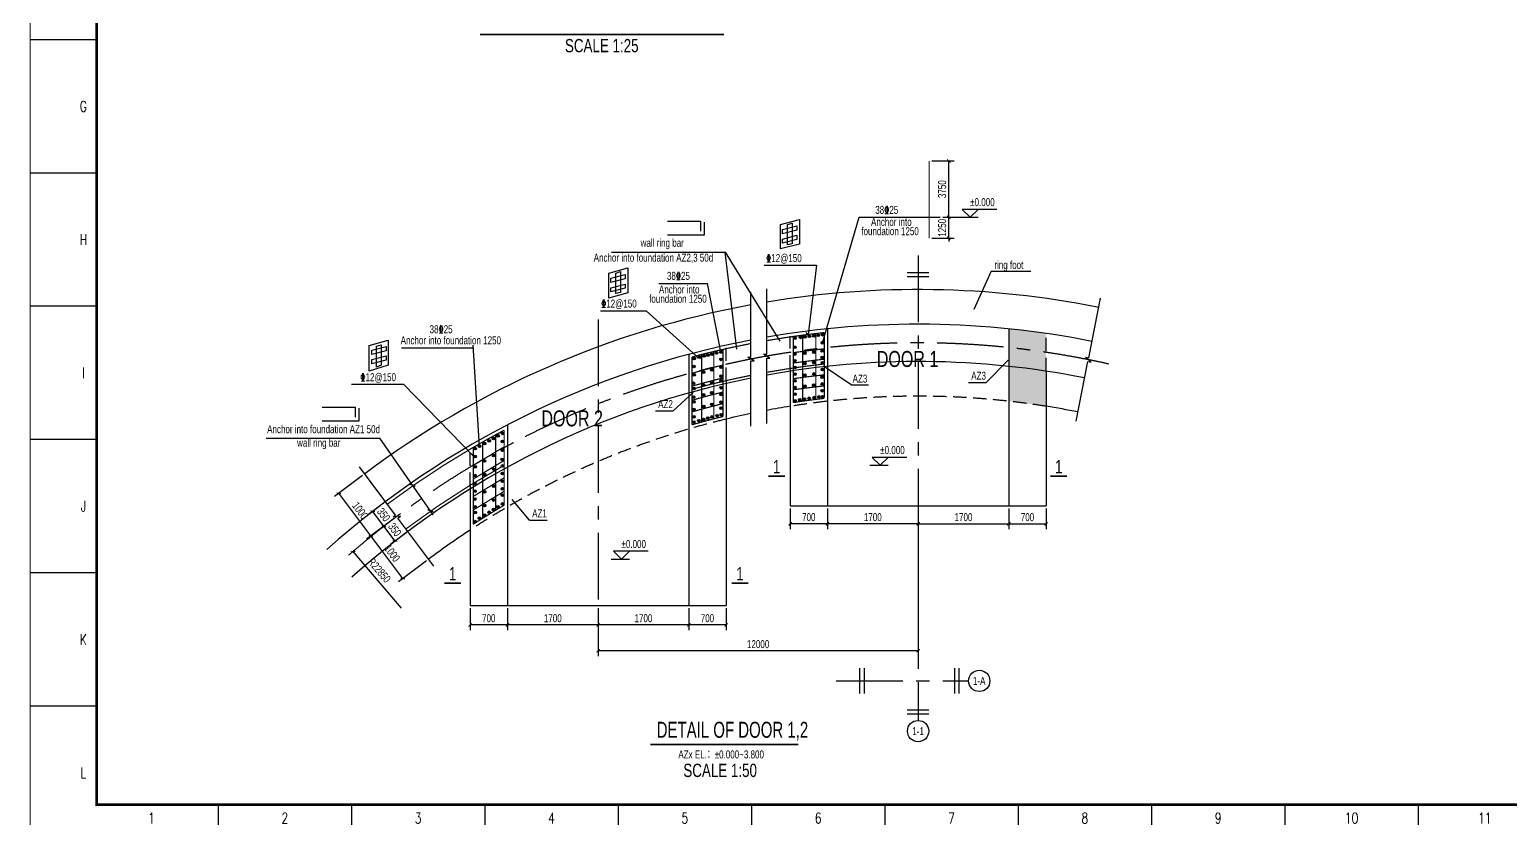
# Model space of a CAD drawing. Extents: x 707031 to 850566, y -411673 to -233438.
# Drawn here: x 707031 to 762555, y -351768 to -322176 of the extents above; entities that cross this region are included whole.
import ezdxf
from ezdxf.enums import TextEntityAlignment as Align

# ---------------------------------------------------------------- set-up
doc = ezdxf.new("R2010")
doc.units = 0
doc.header["$LTSCALE"] = 2000
doc.header["$MEASUREMENT"] = 0
doc.linetypes.add('CENTER', pattern=[2, 1.25, -0.25, 0.25, -0.25])
doc.linetypes.add('HIDDEN', pattern=[0.375, 0.25, -0.125])
doc.layers.get('0').update_dxf_attribs({"linetype": 'CONTINUOUS'})
doc.layers.get('DEFPOINTS').update_dxf_attribs({"linetype": 'CONTINUOUS'})
for name, color, linetype in [('2', 151, 'CENTER'), ('3', 7, 'HIDDEN'), ('4', 2, 'CONTINUOUS'), ('5', 7, 'CONTINUOUS'), ('6', 1, 'CONTINUOUS'), ('dim', 7, 'CONTINUOUS'), ('S_01', 3, 'CONTINUOUS'), ('S_04', 2, 'CONTINUOUS'), ('S_07', 9, 'CONTINUOUS'), ('TK', 1, 'CONTINUOUS')]:
    doc.layers.add(name, color=color, linetype=linetype)
doc.styles.add('KS', font='kstxt.shx', dxfattribs={"width": 0.75, "bigfont": 'kshz.shx'})
doc.styles.add('TK-HZ', font='txt.shx', dxfattribs={"width": 0.8, "bigfont": 'hztxt.shx'})
doc.dimstyles.new('KS50', dxfattribs={"dimtxt": 300, "dimasz": 120, "dimexe": 200, "dimexo": 100, "dimgap": 100, "dimtad": 1, "dimdec": 0, "dimlfac": 0.5, "dimzin": 14, "dimdsep": 46, "dimtxsty": 'KS', "dimblk": 'ARCHTICK', "dimcen": -900, "dimclrd": 7, "dimclre": 7, "dimclrt": 2, "dimadec": 0, "dimazin": 0, "dimtfac": 1, "dimtdec": 0, "dimtix": 1, "dimtmove": 2, "dimatfit": 2, "dimfxl": 1, "dimtolj": 1, "dimtzin": 14, "dimarcsym": 0})

# ---------------------------------------------------------------- blocks, each defined once
blk = doc.blocks.new('A1-1')
at = {"layer": 'TK', "color": 7}
for p, q in [((2500, 29700), (0, 29700)), ((2500, 24700), (0, 24700)), ((2500, 19700), (0, 19700)), ((2500, 14700), (0, 14700)), ((2500, 9700), (0, 9700)), ((2500, 4700), (0, 4700)), ((7050, 1000), (7050, 0)), ((12050, 1000), (12050, 0)), ((17050, 1000), (17050, 0)), ((22050, 1000), (22050, 0)), ((27050, 1000), (27050, 0)), ((32050, 1000), (32050, 0)), ((37050, 1000), (37050, 0)), ((42050, 1000), (42050, 0)), ((47050, 1000), (47050, 0)), ((52050, 1000), (52050, 0))]:
    blk.add_line(p, q, dxfattribs=at)
for points, const_width in [([(0, 0), (84100, 0), (84100, 59400), (0, 59400)], 35), ([(2500, 1000), (83100, 1000), (83100, 58400), (2500, 58400)], 100)]:
    blk.add_lwpolyline(points, close=True, dxfattribs=dict(at, const_width=const_width))
at = {"layer": 'TK', "color": 7, "style": 'TK-HZ', "width": 0.75}
for s, p in [('G', (2000, 27200)), ('H', (2000, 22200)), ('I', (2000, 17200)), ('J', (2000, 12200)), ('K', (2000, 7200)), ('L', (2000, 2200)), ('1', (4550, 500)), ('2', (9550, 500)), ('3', (14550, 500)), ('4', (19550, 500)), ('5', (24550, 500)), ('6', (29550, 500)), ('7', (34550, 500)), ('8', (39550, 500)), ('9', (44550, 500)), ('10', (49550, 500)), ('11', (54550, 500))]:
    blk.add_text(s, height=400, dxfattribs=at).set_placement(p, align=Align.MIDDLE_CENTER)
blk = doc.blocks.new('DOT')
blk.add_hatch(color=1).paths.add_polyline_path([(-0.5, 0, 1), (0.5, 0, 1)])
at = {"layer": 'dim', "color": 1}
blk.add_circle((0, 0), 0.5, dxfattribs=at)
blk = doc.blocks.new('_ArchTick')
at = {"color": 0, "linetype": 'ByBlock', "const_width": 0.3}
blk.add_lwpolyline([(-0.5, -0.5), (0.5, 0.5)], dxfattribs=at)
blk = doc.blocks.new('*D151')
at = {"layer": '5', "color": 7, "lineweight": -2, "transparency": 16777216}
for p, q in [((720715, -340503), (719664, -341291)), ((721023, -342771), (719824, -341171)), ((721915, -342103), (720863, -342891))]:
    blk.add_line(p, q, dxfattribs=at)
at = {"layer": 'DEFPOINTS', "color": 0, "transparency": 16777216}
for p in [(720795, -340443), (719824, -341171), (721995, -342043)]:
    blk.add_point(p, dxfattribs=at)
at = {"layer": '5', "color": 7, "lineweight": -2, "transparency": 16777216, "xscale": 120, "yscale": 120, "zscale": 120}
for p, rotation in [((719824, -341171), 126.8533200746592), ((721023, -342771), 306.8533200746592)]:
    blk.add_blockref('_ArchTick', p, dxfattribs=dict(at, rotation=rotation))
at = {"layer": '5', "color": 2, "transparency": 16777216, "insert": (720624, -341821), "char_height": 300, "attachment_point": 5, "rotation": 306.8533, "style": 'KS'}
blk.add_mtext('\\A1;1000', dxfattribs=at)
blk = doc.blocks.new('*D152')
at = {"layer": '5', "color": 7, "lineweight": -2, "transparency": 16777216}
for p, q in [((719516, -338902), (718464, -339690)), ((719824, -341171), (718624, -339570)), ((720715, -340503), (719664, -341291))]:
    blk.add_line(p, q, dxfattribs=at)
at = {"layer": 'DEFPOINTS', "color": 0, "transparency": 16777216}
for p in [(719596, -338842), (718624, -339570), (720795, -340443)]:
    blk.add_point(p, dxfattribs=at)
at = {"layer": '5', "color": 7, "lineweight": -2, "transparency": 16777216, "xscale": 120, "yscale": 120, "zscale": 120}
for p, rotation in [((718624, -339570), 126.8533200767578), ((719824, -341171), 306.8533200767578)]:
    blk.add_blockref('_ArchTick', p, dxfattribs=dict(at, rotation=rotation))
at = {"layer": '5', "color": 2, "transparency": 16777216, "insert": (719424, -340221), "char_height": 300, "attachment_point": 5, "rotation": 306.8533, "style": 'KS'}
blk.add_mtext('\\A1;1000', dxfattribs=at)
blk = doc.blocks.new('*D153')
at = {"layer": '5', "color": 7, "lineweight": -2, "transparency": 16777216}
for p, q in [((740348, -340910), (740348, -345682)), ((728348, -343883), (728348, -345682)), ((740348, -345482), (728348, -345482))]:
    blk.add_line(p, q, dxfattribs=at)
at = {"layer": 'DEFPOINTS', "color": 0, "transparency": 16777216}
for p in [(740348, -340810), (728348, -343783), (728348, -345482)]:
    blk.add_point(p, dxfattribs=at)
at = {"layer": '5', "color": 7, "lineweight": -2, "transparency": 16777216, "xscale": 120, "yscale": 120, "zscale": 120, "rotation": 180}
blk.add_blockref('_ArchTick', (728348, -345482), dxfattribs=at)
at = {"layer": '5', "color": 7, "lineweight": -2, "transparency": 16777216, "xscale": 120, "yscale": 120, "zscale": 120}
blk.add_blockref('_ArchTick', (740348, -345482), dxfattribs=at)
at = {"layer": '5', "color": 2, "transparency": 16777216, "insert": (734348, -345232), "char_height": 300, "attachment_point": 5, "style": 'KS'}
blk.add_mtext('\\A1;12000', dxfattribs=at)
blk = doc.blocks.new('*D154')
at = {"layer": '5', "color": 7, "lineweight": -2, "transparency": 16777216}
for p, q in [((731748, -343883), (731748, -344709)), ((733148, -343883), (733148, -344709)), ((733148, -344509), (731748, -344509))]:
    blk.add_line(p, q, dxfattribs=at)
at = {"layer": 'DEFPOINTS', "color": 0, "transparency": 16777216}
for p in [(731748, -343783), (733148, -343783), (731748, -344509)]:
    blk.add_point(p, dxfattribs=at)
at = {"layer": '5', "color": 7, "lineweight": -2, "transparency": 16777216, "xscale": 120, "yscale": 120, "zscale": 120, "rotation": 180}
blk.add_blockref('_ArchTick', (731748, -344509), dxfattribs=at)
at = {"layer": '5', "color": 7, "lineweight": -2, "transparency": 16777216, "xscale": 120, "yscale": 120, "zscale": 120}
blk.add_blockref('_ArchTick', (733148, -344509), dxfattribs=at)
at = {"layer": '5', "color": 2, "transparency": 16777216, "insert": (732448, -344259), "char_height": 300, "attachment_point": 5, "style": 'KS'}
blk.add_mtext('\\A1;700', dxfattribs=at)
blk = doc.blocks.new('*D155')
at = {"layer": '5', "color": 7, "lineweight": -2, "transparency": 16777216}
for p, q in [((728348, -343983), (728348, -344709)), ((731748, -343883), (731748, -344709)), ((731748, -344509), (728348, -344509))]:
    blk.add_line(p, q, dxfattribs=at)
at = {"layer": 'DEFPOINTS', "color": 0, "transparency": 16777216}
for p in [(728348, -343883), (731748, -343783), (728348, -344509)]:
    blk.add_point(p, dxfattribs=at)
at = {"layer": '5', "color": 7, "lineweight": -2, "transparency": 16777216, "xscale": 120, "yscale": 120, "zscale": 120, "rotation": 180}
blk.add_blockref('_ArchTick', (728348, -344509), dxfattribs=at)
at = {"layer": '5', "color": 7, "lineweight": -2, "transparency": 16777216, "xscale": 120, "yscale": 120, "zscale": 120}
blk.add_blockref('_ArchTick', (731748, -344509), dxfattribs=at)
at = {"layer": '5', "color": 2, "transparency": 16777216, "insert": (730048, -344259), "char_height": 300, "attachment_point": 5, "style": 'KS'}
blk.add_mtext('\\A1;1700', dxfattribs=at)
blk = doc.blocks.new('*D156')
at = {"layer": '5', "color": 7, "lineweight": -2, "transparency": 16777216}
for p, q in [((724948, -343883), (724948, -344709)), ((728348, -343983), (728348, -344709)), ((728348, -344509), (724948, -344509))]:
    blk.add_line(p, q, dxfattribs=at)
at = {"layer": 'DEFPOINTS', "color": 0, "transparency": 16777216}
for p in [(724948, -343783), (728348, -343883), (724948, -344509)]:
    blk.add_point(p, dxfattribs=at)
at = {"layer": '5', "color": 7, "lineweight": -2, "transparency": 16777216, "xscale": 120, "yscale": 120, "zscale": 120, "rotation": 180}
blk.add_blockref('_ArchTick', (724948, -344509), dxfattribs=at)
at = {"layer": '5', "color": 7, "lineweight": -2, "transparency": 16777216, "xscale": 120, "yscale": 120, "zscale": 120}
blk.add_blockref('_ArchTick', (728348, -344509), dxfattribs=at)
at = {"layer": '5', "color": 2, "transparency": 16777216, "insert": (726648, -344259), "char_height": 300, "attachment_point": 5, "style": 'KS'}
blk.add_mtext('\\A1;1700', dxfattribs=at)
blk = doc.blocks.new('*D157')
at = {"layer": '5', "color": 7, "lineweight": -2, "transparency": 16777216}
for p, q in [((723548, -343883), (723548, -344709)), ((724948, -343883), (724948, -344709)), ((724948, -344509), (723548, -344509))]:
    blk.add_line(p, q, dxfattribs=at)
at = {"layer": 'DEFPOINTS', "color": 0, "transparency": 16777216}
for p in [(723548, -343783), (724948, -343783), (723548, -344509)]:
    blk.add_point(p, dxfattribs=at)
at = {"layer": '5', "color": 7, "lineweight": -2, "transparency": 16777216, "xscale": 120, "yscale": 120, "zscale": 120, "rotation": 180}
blk.add_blockref('_ArchTick', (723548, -344509), dxfattribs=at)
at = {"layer": '5', "color": 7, "lineweight": -2, "transparency": 16777216, "xscale": 120, "yscale": 120, "zscale": 120}
blk.add_blockref('_ArchTick', (724948, -344509), dxfattribs=at)
at = {"layer": '5', "color": 2, "transparency": 16777216, "insert": (724248, -344259), "char_height": 300, "attachment_point": 5, "style": 'KS'}
blk.add_mtext('\\A1;700', dxfattribs=at)
blk = doc.blocks.new('*D158')
at = {"layer": '5', "color": 7, "lineweight": -2, "transparency": 16777216}
for p, q in [((736948, -340146), (736948, -340918)), ((740348, -340146), (740348, -340918)), ((740348, -340718), (736948, -340718))]:
    blk.add_line(p, q, dxfattribs=at)
at = {"layer": 'DEFPOINTS', "color": 0, "transparency": 16777216}
for p in [(736948, -340046), (740348, -340046), (736948, -340718)]:
    blk.add_point(p, dxfattribs=at)
at = {"layer": '5', "color": 7, "lineweight": -2, "transparency": 16777216, "xscale": 120, "yscale": 120, "zscale": 120, "rotation": 180}
blk.add_blockref('_ArchTick', (736948, -340718), dxfattribs=at)
at = {"layer": '5', "color": 7, "lineweight": -2, "transparency": 16777216, "xscale": 120, "yscale": 120, "zscale": 120}
blk.add_blockref('_ArchTick', (740348, -340718), dxfattribs=at)
at = {"layer": '5', "color": 2, "transparency": 16777216, "insert": (738648, -340468), "char_height": 300, "attachment_point": 5, "style": 'KS'}
blk.add_mtext('\\A1;1700', dxfattribs=at)
blk = doc.blocks.new('*D159')
at = {"layer": '5', "color": 7, "lineweight": -2, "transparency": 16777216}
for p, q in [((735548, -340146), (735548, -340918)), ((736948, -340146), (736948, -340918)), ((736948, -340718), (735548, -340718))]:
    blk.add_line(p, q, dxfattribs=at)
at = {"layer": 'DEFPOINTS', "color": 0, "transparency": 16777216}
for p in [(735548, -340046), (736948, -340046), (735548, -340718)]:
    blk.add_point(p, dxfattribs=at)
at = {"layer": '5', "color": 7, "lineweight": -2, "transparency": 16777216, "xscale": 120, "yscale": 120, "zscale": 120, "rotation": 180}
blk.add_blockref('_ArchTick', (735548, -340718), dxfattribs=at)
at = {"layer": '5', "color": 7, "lineweight": -2, "transparency": 16777216, "xscale": 120, "yscale": 120, "zscale": 120}
blk.add_blockref('_ArchTick', (736948, -340718), dxfattribs=at)
at = {"layer": '5', "color": 2, "transparency": 16777216, "insert": (736248, -340468), "char_height": 300, "attachment_point": 5, "style": 'KS'}
blk.add_mtext('\\A1;700', dxfattribs=at)
blk = doc.blocks.new('*D160')
at = {"layer": '5', "color": 7, "lineweight": -2, "transparency": 16777216}
for p, q in [((740348, -340146), (740348, -340918)), ((743748, -340146), (743748, -340918)), ((740348, -340718), (743748, -340718))]:
    blk.add_line(p, q, dxfattribs=at)
at = {"layer": 'DEFPOINTS', "color": 0, "transparency": 16777216}
for p in [(740348, -340046), (743748, -340046), (743748, -340718)]:
    blk.add_point(p, dxfattribs=at)
at = {"layer": '5', "color": 7, "lineweight": -2, "transparency": 16777216, "xscale": 120, "yscale": 120, "zscale": 120, "rotation": 180}
blk.add_blockref('_ArchTick', (740348, -340718), dxfattribs=at)
at = {"layer": '5', "color": 7, "lineweight": -2, "transparency": 16777216, "xscale": 120, "yscale": 120, "zscale": 120}
blk.add_blockref('_ArchTick', (743748, -340718), dxfattribs=at)
at = {"layer": '5', "color": 2, "transparency": 16777216, "insert": (742048, -340468), "char_height": 300, "attachment_point": 5, "style": 'KS'}
blk.add_mtext('\\A1;1700', dxfattribs=at)
blk = doc.blocks.new('*D161')
at = {"layer": '5', "color": 7, "lineweight": -2, "transparency": 16777216}
for p, q in [((743748, -340146), (743748, -340918)), ((745148, -340146), (745148, -340918)), ((743748, -340718), (745148, -340718))]:
    blk.add_line(p, q, dxfattribs=at)
at = {"layer": 'DEFPOINTS', "color": 0, "transparency": 16777216}
for p in [(743748, -340046), (745148, -340046), (745148, -340718)]:
    blk.add_point(p, dxfattribs=at)
at = {"layer": '5', "color": 7, "lineweight": -2, "transparency": 16777216, "xscale": 120, "yscale": 120, "zscale": 120, "rotation": 180}
blk.add_blockref('_ArchTick', (743748, -340718), dxfattribs=at)
at = {"layer": '5', "color": 7, "lineweight": -2, "transparency": 16777216, "xscale": 120, "yscale": 120, "zscale": 120}
blk.add_blockref('_ArchTick', (745148, -340718), dxfattribs=at)
at = {"layer": '5', "color": 2, "transparency": 16777216, "insert": (744448, -340468), "char_height": 300, "attachment_point": 5, "style": 'KS'}
blk.add_mtext('\\A1;700', dxfattribs=at)
blk = doc.blocks.new('*D162')
at = {"layer": '5', "color": 7, "lineweight": -2, "transparency": 16777216}
for p, q in [((741270, -329218), (741699, -329218)), ((741499, -329218), (741499, -329098)), ((741499, -330004), (741499, -329218)), ((740862, -330004), (741699, -330004)), ((741499, -330004), (741499, -330124))]:
    blk.add_line(p, q, dxfattribs=at)
at = {"layer": 'DEFPOINTS', "color": 0, "transparency": 16777216}
for p in [(741170, -329218), (741499, -329218), (740762, -330004)]:
    blk.add_point(p, dxfattribs=at)
at = {"layer": '5', "color": 7, "lineweight": -2, "transparency": 16777216, "xscale": 120, "yscale": 120, "zscale": 120}
for p, rotation in [((741499, -329218), 270), ((741499, -330004), 90)]:
    blk.add_blockref('_ArchTick', p, dxfattribs=dict(at, rotation=rotation))
at = {"layer": '5', "color": 2, "transparency": 16777216, "insert": (741249, -329611), "char_height": 300, "attachment_point": 5, "rotation": 90, "style": 'KS'}
blk.add_mtext('\\A1;1250', dxfattribs=at)
blk = doc.blocks.new('*D163')
at = {"layer": '5', "color": 7, "lineweight": -2, "transparency": 16777216}
for p, q in [((740862, -327104), (741699, -327104)), ((741499, -329218), (741499, -327104)), ((741270, -329218), (741699, -329218))]:
    blk.add_line(p, q, dxfattribs=at)
at = {"layer": 'DEFPOINTS', "color": 0, "transparency": 16777216}
for p in [(740762, -327104), (741499, -327104), (741170, -329218)]:
    blk.add_point(p, dxfattribs=at)
at = {"layer": '5', "color": 7, "lineweight": -2, "transparency": 16777216, "xscale": 120, "yscale": 120, "zscale": 120}
for p, rotation in [((741499, -327104), 90), ((741499, -329218), 270)]:
    blk.add_blockref('_ArchTick', p, dxfattribs=dict(at, rotation=rotation))
at = {"layer": '5', "color": 2, "transparency": 16777216, "insert": (741249, -328161), "char_height": 300, "attachment_point": 5, "rotation": 90, "style": 'KS'}
blk.add_mtext('\\A1;3750', dxfattribs=at)
blk = doc.blocks.new('*D164')
at = {"layer": '5', "color": 7, "lineweight": -2, "transparency": 16777216}
for p, q in [((720715, -340503), (720153, -340924)), ((720733, -341364), (720313, -340804)), ((721135, -341063), (720573, -341484))]:
    blk.add_line(p, q, dxfattribs=at)
at = {"layer": 'DEFPOINTS', "color": 0, "transparency": 16777216}
for p in [(720313, -340804), (720795, -340443), (721215, -341003)]:
    blk.add_point(p, dxfattribs=at)
at = {"layer": '5', "color": 7, "lineweight": -2, "transparency": 16777216, "xscale": 120, "yscale": 120, "zscale": 120}
for p, rotation in [((720313, -340804), 126.8533200744598), ((720733, -341364), 306.8533200744598)]:
    blk.add_blockref('_ArchTick', p, dxfattribs=dict(at, rotation=rotation))
at = {"layer": '5', "color": 2, "transparency": 16777216, "insert": (720723, -340934), "char_height": 300, "attachment_point": 5, "rotation": 306.8533, "style": 'KS'}
blk.add_mtext('\\A1;350', dxfattribs=at)
blk = doc.blocks.new('*D165')
at = {"layer": '5', "color": 7, "lineweight": -2, "transparency": 16777216}
for p, q in [((720295, -339943), (719734, -340364)), ((720313, -340804), (719894, -340244)), ((720715, -340503), (720153, -340924))]:
    blk.add_line(p, q, dxfattribs=at)
at = {"layer": 'DEFPOINTS', "color": 0, "transparency": 16777216}
for p in [(719894, -340244), (720375, -339883), (720795, -340443)]:
    blk.add_point(p, dxfattribs=at)
at = {"layer": '5', "color": 7, "lineweight": -2, "transparency": 16777216, "xscale": 120, "yscale": 120, "zscale": 120}
for p, rotation in [((719894, -340244), 126.8533200767578), ((720313, -340804), 306.8533200767578)]:
    blk.add_blockref('_ArchTick', p, dxfattribs=dict(at, rotation=rotation))
at = {"layer": '5', "color": 2, "transparency": 16777216, "insert": (720304, -340374), "char_height": 300, "attachment_point": 5, "rotation": 306.8533, "style": 'KS'}
blk.add_mtext('\\A1;350', dxfattribs=at)

msp = doc.modelspace()

# ---------------------------------------------------------------- hatches: boundary and pattern name
at = {"layer": 'S_07'}
h = msp.add_hatch(color=256, dxfattribs=at)
h.paths.add_polyline_path([(745147.535, -334991.616, 0.011064947), (743747.535, -334810.129), (743747.535, -336117.895, -0.011543576), (745147.535, -336307.235)])
h.paths.add_polyline_path([(745147.535, -334283.73, 0.010823434), (743747.535, -334106.205), (743747.535, -334810.129, -0.011064947), (745147.535, -334991.616)])
h.paths.add_polyline_path([(745147.535, -333576.182, 0.010592319), (743747.535, -333402.448), (743747.535, -334106.205, -0.010823434), (745147.535, -334283.73)])

# ---------------------------------------------------------------- linework, layer by layer
for p, q in [((739940.291, -331285.293), (740754.779, -331285.293)), ((739940.291, -331435.354), (740754.779, -331435.354)), ((738164.259, -347079.821), (738164.259, -346136.535)), ((738331.727, -347079.821), (738331.727, -346136.535)), ((741717.768, -347079.821), (741717.768, -346136.535)), ((741885.237, -347079.821), (741885.237, -346136.535)), ((739940.291, -347694.833), (740754.779, -347694.833)), ((739940.291, -347844.894), (740754.779, -347844.894))]:
    msp.add_line(p, q)
at = {"const_width": 45}
for points in [[(736827.535, -333542.253, 0.008835458), (735667.535, -333687.165)], [(733006.83, -334177.19, 0.008866792), (731867.535, -334457.036, 0.008866792)], [(736827.535, -334150.906, 0.008835458), (735667.535, -334295.819)], [(733027.535, -334759.422, 0.009769703), (731867.535, -335068.174, 0.009769703)], [(736827.535, -334540.419, 0.008835458), (735667.535, -334685.332)], [(733027.535, -335244.078, 0.009769703), (731867.535, -335552.83, 0.009769703)], [(736827.535, -335126.883, 0.008835458), (735667.535, -335271.795)], [(733027.535, -335772.056, 0.009769703), (731867.535, -336080.808, 0.009769703)], [(736827.535, -335542.142, 0.008835458), (735667.535, -335687.055)], [(733027.535, -336208.053, 0.009769703), (731867.535, -336516.805, 0.009769703)], [(736827.535, -336010.753, 0.009526216), (735667.535, -336166.997)], [(733027.535, -336693.273, 0.009769703), (731867.535, -337002.025, 0.009769703)], [(724827.535, -337203.333, 0.010550086), (723607.558, -337881.569)], [(724827.535, -340017.139, 0.011086703), (723667.535, -340731.211)]]:
    msp.add_lwpolyline(points, format="xyb", dxfattribs=at)
for points in [[(735667.535, -333687.165), (735667.535, -336166.997)], [(736020.386, -336114.703), (736020.386, -333638.675)], [(736514.194, -336048.088), (736514.194, -333577.296)], [(736827.535, -333543.105), (736827.535, -335988.348)], [(732688.931, -336778.392), (732688.931, -334249.596)], [(733027.535, -334172.501), (733027.535, -336693.273)], [(731867.535, -334457.036), (731867.535, -337002.025)], [(732229.872, -336880.997), (732229.872, -334369.449)], [(724504.329, -340209.012), (724504.329, -337376.49)], [(724827.535, -337209.757), (724827.535, -340017.139)], [(723667.535, -338526.048), (724827.535, -337826.806)], [(723667.535, -337846.633), (723667.535, -340731.211)], [(724016.793, -340501.995), (724016.793, -337646.517)], [(723683.342, -339026.217), (724827.535, -338336.504)], [(723667.535, -339686.936), (724827.535, -338987.694)], [(723683.342, -340187.106), (724827.535, -339497.392)]]:
    msp.add_lwpolyline(points, dxfattribs=at)
at = {"layer": '2'}
for p, q in [((740347.535, -330651.183), (740347.535, -348094.273)), ((728347.535, -333056.524), (728347.535, -344314.34)), ((737273.29, -346608.178), (742237.977, -346608.178))]:
    msp.add_line(p, q, dxfattribs=at)
msp.add_arc((740347.535, -366528.42), 32600, 77.3253404, 131.7315578, dxfattribs=at)
at = {"layer": '3'}
for p, q in [((735547.535, -334890.468), (735547.535, -333677.24)), ((745147.535, -334991.616), (745147.535, -333576.182)), ((733147.535, -335348.94), (733147.535, -334118.545)), ((723547.535, -339293.149), (723547.535, -337892.778))]:
    msp.add_line(p, q, dxfattribs=at)
at = {"layer": '3', "const_width": 45}
for points in [[(736808.649, -333545.118, 0.016446895), (734654.075, -333847.324)], [(734058.586, -333956.543, 0.016989952), (731867.535, -334456.921, 0.016989952)], [(736827.535, -334720.567, 0.016949248), (734672.961, -335032.338)], [(734077.472, -335145.033, 0.017678934), (731867.535, -335666.726, 0.017678934)], [(723607.558, -337881.569, 0.028687662), (720447.215, -339978.661)], [(724827.535, -338520.028, 0.034209673), (721142.947, -340906.862)]]:
    msp.add_lwpolyline(points, format="xyb", dxfattribs=at)
at = {"layer": '3'}
for start, end in [(80.9751546, 99.0248454), (103.6089606, 123.2997799)]:
    msp.add_arc((740347.535, -366528.42), 30600, start, end, dxfattribs=at)
at = {"layer": '5', "color": 7}
msp.add_line((720979.011, -343880.503), (719159.482, -341752.899), dxfattribs=at)
at = {"layer": '6', "const_width": 45}
msp.add_lwpolyline([(740762.256, -327103.537), (740762.256, -330004.449)], dxfattribs=at)
at = {"layer": 'S_01'}
for p, q in [((736947.535, -333402.448), (736947.535, -340045.566)), ((743747.535, -333402.448), (743747.535, -340045.566)), ((731747.535, -334358.092), (731747.535, -343783.396)), ((733147.535, -335348.94), (733147.535, -343783.396)), ((735547.535, -334890.468), (735547.535, -340045.566)), ((745147.535, -334991.616), (745147.535, -340045.566)), ((724947.535, -337012.323), (724947.535, -343783.396)), ((723547.535, -339293.149), (723547.535, -343783.396)), ((735547.535, -340045.566), (745147.535, -340045.566)), ((723547.535, -343783.396), (733147.535, -343783.396))]:
    msp.add_line(p, q, dxfattribs=at)
at = {"layer": 'S_01', "const_width": 60}
for points in [[(734725.905, -338925.141), (735350.905, -338925.141)], [(745310.905, -338925.141), (745935.905, -338925.141)], [(722580.905, -342941.141), (723205.905, -342941.141)], [(733350.905, -342941.141), (733975.905, -342941.141)]]:
    msp.add_lwpolyline(points, dxfattribs=at)
at = {"layer": 'S_01'}
for centre in [(742637.977, -346608.178), (740347.535, -348494.273)]:
    msp.add_circle(centre, 400, dxfattribs=at)
for radius, start, end in [(34600, 78.7116034, 99.4394392), (34600, 100.4405783, 126.8533201), (33300, 78.7116034, 99.8115199), (33300, 100.8530176, 131.7315578), (31900, 78.7116034, 100.2466685), (31900, 101.3355004, 131.7315578), (30600, 99.0248454, 100.6869957), (30600, 78.7116034, 80.9751546), (30600, 101.8238802, 103.6089606), (30600, 123.2997799, 126.8533201)]:
    msp.add_arc((740347.535, -366528.42), radius, start, end, dxfattribs=at)
at = {"layer": 'S_04'}
for p, q in [((736765.035, -333927.711), (738139.405, -329217.878)), ((738139.405, -329217.878), (741170.244, -329217.878)), ((730953.91, -329360.335), (732204.576, -329360.335)), ((732204.576, -329736.263), (732204.576, -329360.335)), ((732341.841, -329875.664), (732341.841, -329400.589)), ((730950.915, -329875.664), (732341.841, -329875.664)), ((728844.493, -330525.951), (733112.186, -330525.951)), ((733554.297, -334160.041), (733112.186, -330525.951)), ((733112.186, -330525.951), (735158.514, -333864.771)), ((734572.049, -331010.337), (736537.383, -331010.337)), ((736537.383, -331010.337), (736208.937, -333715.321)), ((743082.844, -331243.855), (742436.609, -332675.135)), ((743082.844, -331243.855), (744568.436, -331243.855)), ((730629.626, -331703.78), (732446.414, -331703.78)), ((732965.035, -334330.976), (732446.414, -331703.78)), ((728443.602, -332724.874), (730154.157, -332724.874)), ((730154.157, -332724.874), (732020.927, -334416.755)), ((720978.297, -334116.206), (723668.261, -334116.206)), ((723899.539, -337804.395), (723668.261, -334009.37)), ((737833.84, -335505.397), (736800.415, -334803.222)), ((742901.273, -335415.532), (743728.064, -334575.222)), ((719095.518, -335478.164), (721049.864, -335478.164)), ((721049.864, -335478.164), (723688.225, -338191.068)), ((731160.495, -336482.459), (731913.797, -335792.344)), ((737829.745, -335505.397), (738492.588, -335505.397)), ((742238.429, -335415.532), (742901.273, -335415.532)), ((718005.571, -336334.327), (719256.238, -336334.327)), ((719256.238, -336710.254), (719256.238, -336334.327)), ((719393.503, -336849.656), (719393.503, -336374.581)), ((718002.576, -336849.656), (719393.503, -336849.656)), ((730497.651, -336482.459), (731160.495, -336482.459)), ((715896.154, -337499.942), (720163.848, -337499.942)), ((722164.196, -340376.873), (720163.848, -337499.942)), ((725774.694, -340582.958), (725121.878, -339803.466)), ((725774.694, -340582.958), (726437.538, -340582.958))]:
    msp.add_line(p, q, dxfattribs=at)
for points, const_width in [([(723922.619, -322363.468), (733071.823, -322363.468)], 60), ([(736140.944, -333531.421), (736276.059, -333695.906)], 45), ([(731956.186, -334337.94), (732091.301, -334502.425)], 45), ([(723600.579, -338084.369), (723735.694, -338248.855)], 45), ([(721286.133, -339233.488), (721502.957, -339306.411)], 45), ([(721950.232, -340188.606), (722167.057, -340261.529)], 45), ([(730302.495, -348993.47), (735857.54, -348993.47)], 60)]:
    msp.add_lwpolyline(points, dxfattribs=dict(at, const_width=const_width))
for points in [[(741498.785, -329217.878), (742598.785, -329217.878)], [(743295.77, -328920.894), (742001.8, -328920.894), (742298.785, -329217.878), (742595.77, -328920.894)], [(734077.472, -337055.285), (734077.472, -334602.408), (734197.472, -334602.408), (733957.472, -334462.408), (734077.472, -334462.408), (734077.472, -332009.532)], [(734672.961, -336950.927), (734672.961, -334498.05), (734792.961, -334498.05), (734552.961, -334358.05), (734672.961, -334358.05), (734672.961, -331905.174)], [(746269.37, -336861.263), (746715.202, -334627.735), (746832.881, -334651.225), (746624.928, -334466.954), (746742.607, -334490.443), (747188.439, -332256.916)], [(722191.239, -342305.428), (720837.065, -340498.774), (720933.086, -340426.802), (720657.077, -340458.722), (720753.097, -340386.75), (719398.923, -338580.095)], [(738541.819, -338520.298), (739226.184, -338520.298)], [(739923.168, -338223.313), (738629.199, -338223.313), (738926.184, -338520.298), (739223.168, -338223.313)], [(730221.311, -341748.235), (728927.341, -341748.235), (729224.326, -342045.22), (729521.311, -341748.235)], [(728839.962, -342045.22), (729524.326, -342045.22)]]:
    msp.add_lwpolyline(points, dxfattribs=at)
for points in [[(735895.884, -329300.552), (735895.884, -330229.468), (735190.489, -330395.729), (735190.489, -329489.186)], [(735805.271, -329541.147), (735805.271, -329700.884), (735258.796, -329838.916), (735258.796, -329679.179)], [(735452.542, -329485.667), (735621.775, -329436.051), (735621.775, -330208.291), (735452.542, -330249.89)], [(735805.271, -329893.507), (735805.271, -330053.244), (735258.796, -330191.276), (735258.796, -330031.539)], [(729457.207, -331107.856), (729457.207, -332056.091), (728751.812, -332251.805), (728751.812, -331315.809)], [(729366.594, -331367.77), (729366.594, -331527.507), (728820.119, -331665.539), (728820.119, -331505.802)], [(729013.865, -331312.29), (729183.098, -331246.11), (729183.098, -332034.915), (729013.865, -332076.514)], [(729366.594, -331720.13), (729366.594, -331879.867), (728820.119, -332017.899), (728820.119, -331858.162)], [(719767.191, -334989.428), (719767.191, -334025.185), (720472.586, -333829.471), (720472.586, -334765.467)], [(719857.803, -334361.146), (719857.803, -334201.409), (720404.279, -334063.377), (720404.279, -334223.114)], [(720210.533, -334768.986), (720041.3, -334835.166), (720041.3, -334046.362), (720210.533, -334004.763)], [(719857.803, -334713.506), (719857.803, -334553.769), (720404.279, -334415.737), (720404.279, -334575.474)]]:
    msp.add_lwpolyline(points, close=True, dxfattribs=at)

# ---------------------------------------------------------------- block references
at = {"layer": '5', "color": 7, "xscale": 119.9999999992591, "yscale": 119.9999999992591, "zscale": 119.9999999992591, "rotation": 130.5370980448529}
msp.add_blockref('_ArchTick', (719159.482, -341752.899), dxfattribs=at)
at = {"layer": '6', "xscale": 100, "yscale": 100, "zscale": 100, "rotation": 90}
for p in [(735730.035, -333749.665), (735932.316, -333720.732), (736098.61, -333703.347), (736278.706, -333681.54), (736441.208, -333662.122), (736604.78, -333644.067), (736760.341, -333621.494), (732954.511, -334268.75), (735730.035, -334094.851), (736441.129, -334272.739), (736753.781, -334226.675), (736765.035, -333927.711), (731938.746, -334814.301), (731951.763, -334515.328), (732156.594, -334460.397), (732323.44, -334418.947), (732465.04, -334386.525), (732613.046, -334352.039), (732786.935, -334306.314), (732955.406, -334546.244), (732965.035, -334842.042), (735730.035, -334346.057), (735730.035, -334597.263), (735730.035, -334848.468), (736093.232, -334702.441), (736094.424, -334312.547), (736441.332, -334661.872), (736753.781, -334476.442), (736765.035, -334677.012), (731945.114, -335124.25), (732304.496, -335024.552), (732614.307, -334943.035), (732959.384, -335176.591), (732965.035, -335353.108), (735730.035, -335099.674), (735730.035, -335350.88), (736094.218, -335137.468), (736440.955, -335094.069), (736746.952, -335212.679), (736765.035, -334926.779), (731930.035, -335445.912), (731930.035, -335963.174), (731942.647, -335639.743), (732304.134, -335875.891), (732305.608, -335510.811), (732610.572, -335799.194), (732611.78, -335427.316), (732965.035, -335608.641), (732965.035, -335864.174), (735730.035, -335602.086), (735730.035, -335853.291), (736095.387, -335555.16), (736437.851, -335512.525), (736626.209, -335957.976), (736750.569, -335723.054), (736754.186, -335469.672), (736760.909, -335946.462), (731938.532, -336424.407), (731940.27, -336141.694), (732306.789, -336316.41), (732609.761, -336235.091), (732955.893, -336150.153), (732965.035, -336375.24), (735730.035, -336104.497), (735907.04, -336066.117), (736087.998, -336035.269), (736261.017, -336008.394), (736445.265, -335983.35), (731935.651, -336898.772), (731941.338, -336705.848), (732126.048, -336846.958), (732305.77, -336799.044), (732456.922, -336749.748), (732616.262, -336707.853), (732809.682, -336659.436), (732966.677, -336622.576), (724259.988, -337603.668), (724422.957, -337514.474), (724596.033, -337413.52), (724760.739, -337323.584), (724760.739, -337625.175), (723741.21, -337895.715), (723899.539, -337804.395), (724084.791, -337701.671), (724430.273, -338154.636), (724763.52, -337957.286), (723732.795, -338193.896), (723735.252, -338575.288), (724093.769, -338358.359), (724431.457, -338661.968), (724752.399, -338297.989), (724760.739, -338547.022), (723730.035, -338905.628), (723730.035, -339199.475), (724091.477, -338867.227), (724760.739, -338832.167), (724760.739, -339117.312), (723730.035, -339493.322), (723730.035, -339787.169), (724091.791, -339519.825), (724430.877, -339824.239), (724431.625, -339309.808), (724760.739, -339402.458), (724766.387, -339642.458), (723730.035, -340081.016), (723740.613, -340292.141), (724084.791, -340394.376), (724089.4, -340031.976), (724261.204, -340283.857), (724422.957, -340181.199), (724587.366, -340080.181), (724760.739, -339972.749), (723730.035, -340628.94), (723899.539, -340505.769)]:
    msp.add_blockref('DOT', p, dxfattribs=at)
at = {"layer": 'TK', "color": 7}
msp.add_blockref('A1-1', (707048.599, -352255.813), dxfattribs=at)

# ---------------------------------------------------------------- texts
at = {"layer": '4', "style": 'KS', "width": 0.75}
for s, p in [('SCALE 1:25', (727104.502, -323027.04)), ('SCALE 1:50', (731544.218, -350215.874))]:
    msp.add_text(s, height=500, dxfattribs=at).set_placement(p)
at = {"layer": '5', "color": 2, "style": 'KS', "width": 0.75}
msp.add_text('R22850', height=300, rotation=310.537098, dxfattribs=at).set_placement((719687.876, -342156.456))
at = {"layer": 'S_01', "style": 'KS', "width": 0.75}
for s, p in [('DOOR 1', (738797.218, -334832.208)), ('DOOR 2', (726220.793, -337060.842))]:
    msp.add_text(s, height=600, dxfattribs=at).set_placement(p)
for p in [(735038.405, -338575.141), (745623.405, -338575.141), (722893.405, -342591.141), (733663.405, -342591.141)]:
    msp.add_text('1', height=500, dxfattribs=at).set_placement(p, align=Align.MIDDLE_CENTER)
at = {"layer": 'S_04', "style": 'KS'}
for s, height, width, p in [('%%p0.000', 300, 0.75, (742298.785, -328797.878)), ('Anchor into', 300, 0.75, (738581.745, -329540.399)), ('38%%13225', 300, 0.75, (738740.173, -329089.543)), ('foundation 1250', 300, 0.75, (738215.308, -329887.936)), ('wall ring bar', 300, 0.75, (729940.668, -330323.597)), ('Anchor into foundation AZ2,3 50d', 300, 0.75, (728181.611, -330881.626)), ('%%13212@150', 300, 0.75, (734646.857, -330897.315)), ('ring foot', 300, 0.75, (743205.658, -331153.779)), ('38%%13225', 300, 0.75, (730928.026, -331563.303)), ('Anchor into', 300, 0.75, (730628.28, -332075.86)), ('%%13212@150', 300, 0.75, (728459.962, -332603.97)), ('foundation 1250', 300, 0.75, (730261.842, -332423.397)), ('Anchor into foundation 1250', 300, 0.75, (720943.54, -333982)), ('38%%13225', 300, 0.75, (722029.4, -333567.207)), ('%%13212@150', 300, 0.75, (719434.805, -335365.143)), ('AZ3', 300, 0.75, (737891.158, -335418.978)), ('AZ3', 300, 0.75, (742339.397, -335309.335)), ('AZ2', 300, 0.75, (730598.619, -336376.261)), ('Anchor into foundation AZ1 50d', 300, 0.75, (715938.073, -337316.189)), ('wall ring bar', 300, 0.75, (717061.564, -337824.17)), ('%%p0.000', 300, 0.75, (738926.184, -338100.298)), ('AZ1', 300, 0.75, (725875.662, -340476.761)), ('%%p0.000', 300, 0.75, (729224.326, -341625.22)), ('DETAIL OF DOOR 1,2', 600, 0.7, (730544.874, -348742.883)), ('AZx EL.：%%P0.000~3.800', 300, 0.75, (731356.593, -349518.047))]:
    msp.add_text(s, height=height, dxfattribs=dict(at, width=width)).set_placement(p)
at = {"layer": 'S_04', "style": 'KS', "width": 0.75}
for s, p in [('1-A', (742637.977, -346608.178)), ('1-1', (740347.535, -348494.273))]:
    msp.add_text(s, height=300, dxfattribs=at).set_placement(p, align=Align.MIDDLE)

# ---------------------------------------------------------------- dimensions: what is measured, and where the dimension line sits
at = {"layer": '5'}
for base, p1, p2, angle, text, picture, middle in [((741498.785, -327103.537), (741170.244, -329217.878), (740762.256, -327103.537), 90, '3750', '*D163', (741248.785, -328160.707)), ((741498.785, -329217.878), (740762.256, -330004.449), (741170.244, -329217.878), 90, '1250', '*D162', (741248.785, -329611.164)), ((719893.629, -340243.633), (720795.081, -340442.762), (720375.243, -339882.64), 306.8533201, '350', '*D165', (720303.592, -340373.752)), ((735547.535, -340718.098), (736947.535, -340045.566), (735547.535, -340045.566), 180, '700', '*D159', (736247.535, -340468.098)), ((736947.535, -340718.098), (740347.535, -340045.566), (736947.535, -340045.566), 180, '1700', '*D158', (738647.535, -340468.098)), ((745147.535, -340718.098), (743747.535, -340045.566), (745147.535, -340045.566), 180, '700', '*D161', (744447.535, -340468.098)), ((728347.535, -345481.578), (740347.535, -340809.552), (728347.535, -343783.396), 180, '12000', '*D153', (734347.535, -345231.578)), ((723547.535, -344508.963), (724947.535, -343783.396), (723547.535, -343783.396), 180, '700', '*D157', (724247.535, -344258.963)), ((724947.535, -344508.963), (728347.535, -343883.396), (724947.535, -343783.396), 180, '1700', '*D156', (726647.535, -344258.963)), ((728347.535, -344508.963), (731747.535, -343783.396), (728347.535, -343883.396), 180, '1700', '*D155', (730047.535, -344258.963)), ((731747.535, -344508.963), (733147.535, -343783.396), (731747.535, -343783.396), 180, '700', '*D154', (732447.535, -344258.963))]:
    dim = msp.add_linear_dim(base=base, p1=p1, p2=p2, angle=angle, text=text, dimstyle='KS50', dxfattribs=at)
    dim.commit()
    dim.dimension.update_dxf_attribs({"geometry": picture, "text_midpoint": middle})
for base, p1, p2, angle, picture, middle in [((718624.218, -339570.47), (720795.081, -340442.762), (719595.544, -338842.415), 306.8533201, '*D152', (719424.03, -340220.701)), ((743747.535, -340718.098), (740347.535, -340045.566), (743747.535, -340045.566), 180, '*D160', (742047.535, -340468.098))]:
    dim = msp.add_linear_dim(base=base, p1=p1, p2=p2, angle=angle, dimstyle='KS50', dxfattribs=at)
    dim.commit()
    dim.dimension.update_dxf_attribs({"geometry": picture, "text_midpoint": middle})
dim = msp.add_aligned_dim(p1=(721994.618, -342043.109), p2=(720795.081, -340442.762), distance=1213.894, dimstyle='KS50', dxfattribs=at)
dim.commit()
dim.dimension.update_dxf_attribs({"geometry": '*D151', "text_midpoint": (720623.567, -341821.048)})
dim = msp.add_aligned_dim(p1=(721214.919, -341002.883), p2=(720795.081, -340442.762), distance=601.887, text='350', dimstyle='KS50', dxfattribs=at)
dim.commit()
dim.dimension.update_dxf_attribs({"geometry": '*D164', "text_midpoint": (720723.43, -340933.873)})

doc.saveas('drawing.dxf')
